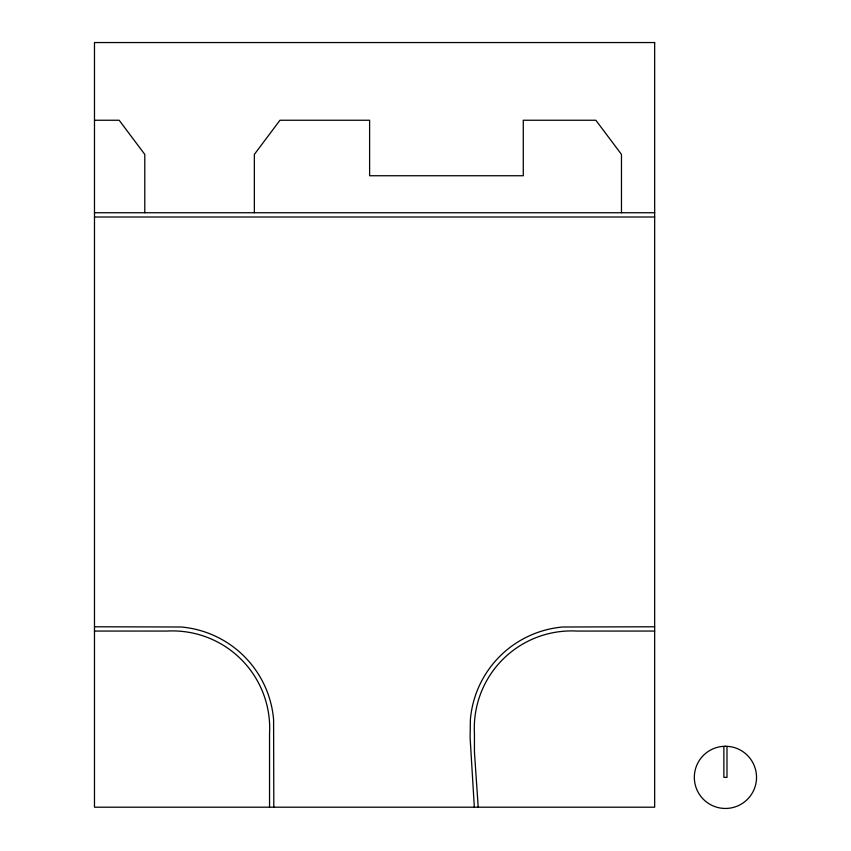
<?xml version="1.0" encoding="UTF-8"?>
<svg xmlns="http://www.w3.org/2000/svg" width="851" height="851" viewBox="0 0 851 851"><rect width="100%" height="100%" fill="white"/><g stroke="black" fill="none" stroke-linecap="round" stroke-linejoin="round"><path stroke-width="1.28" d="M94.482 120.246L119.172 120.246L144.787 154.403L144.787 212.739M94.482 212.739L654.664 212.739M94.482 217.005L654.664 217.005M94.482 626.783L181.061 626.996A101.556 101.556 0 0 1 273.596 719.531L273.809 807.195M654.664 626.783L562.926 626.996A101.556 101.556 0 0 0 470.39 719.531L470.114 737.774L474.337 807.195M94.482 631.059L167.094 631.059A97.28 97.28 0 0 1 269.544 733.509L269.544 807.195M654.664 631.059L576.893 631.059A97.28 97.28 0 0 0 474.443 733.509L474.443 752.007L478.209 807.195M726.988 746.37L726.988 777.357L723.871 777.357L723.871 746.37M621.464 212.739L621.464 154.403L595.849 120.246L523.28 120.246L523.28 175.742L369.611 175.742L369.611 120.246L279.968 120.246L254.353 154.403L254.353 212.739M725.435 746.263L721.371 746.529A31.093 31.093 0 0 0 699.203 794.068A31.093 31.093 0 0 0 751.656 794.068A31.093 31.093 0 0 0 729.488 746.529L725.435 746.263M654.664 42.55L94.482 42.55L94.482 807.195L654.664 807.195L654.664 42.55"/></g></svg>
